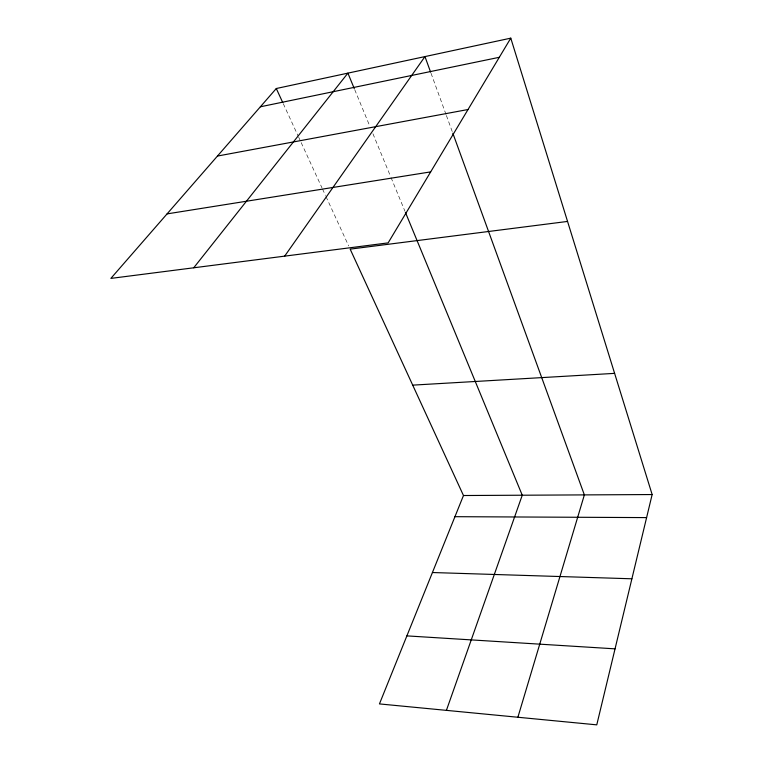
<?xml version="1.0" encoding="UTF-8"?>
<svg xmlns="http://www.w3.org/2000/svg" width="763" height="763" viewBox="0 0 763 763"><rect width="100%" height="100%" fill="white"/><g stroke="black" fill="none" stroke-linecap="round" stroke-linejoin="round"><path stroke-width="0.57" stroke-dasharray="3.81 2.86" d="M283.264 103.663L298.18 136.119M298.686 137.197L300.67 141.527M301.166 142.605L322.015 187.927M322.511 189.005L325.467 195.442M325.963 196.52L348.681 245.915M354.719 89.662L369.74 126.019M372.926 133.725L390.58 176.482M391.038 177.569L404.953 211.256M431.028 73.248L445.974 114.355M446.374 115.461L452.44 132.123"/><path stroke-width="1.14" d="M510.781 38.15L388.138 242.882L110.854 278.409L276.292 88.518L510.781 38.15L652.146 494.548L596.771 724.85L379.449 703.915L463.475 495.521L350.16 249.129L567.548 221.432M517.886 717.249L584.363 494.901L452.841 133.239M446.412 710.363L522.254 495.216L405.401 212.343M284.666 256.139L424.962 56.586L430.618 72.142M193.716 267.794L347.899 73.143L354.27 88.565M260.383 106.791L499.307 57.301M217.455 156.053L468.034 109.519M167.078 213.888L430.666 171.885M412.707 385.134L614.606 373.365M463.475 495.521L652.146 494.548M454.948 516.685L646.595 517.6M432.43 572.527L631.888 578.793M406.889 635.884L615.045 648.846M276.292 88.518L282.758 102.585"/></g></svg>
